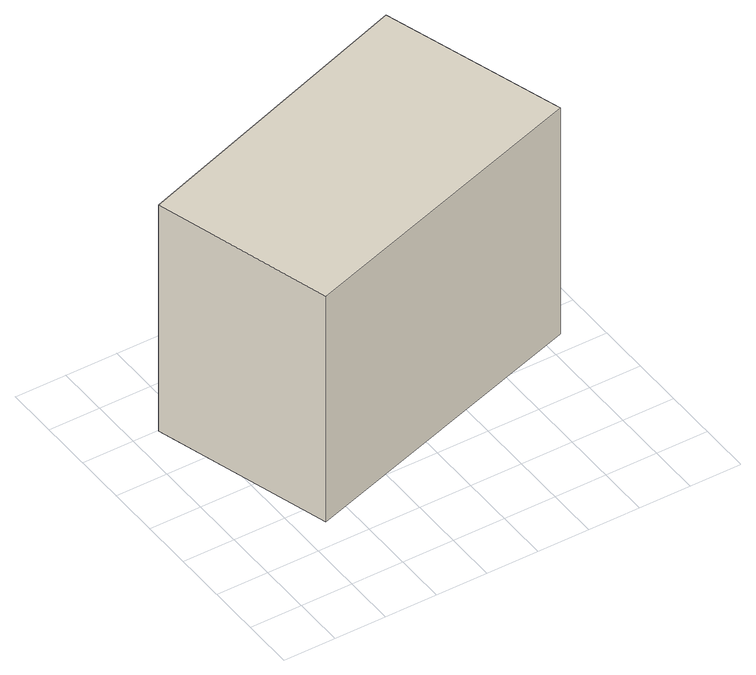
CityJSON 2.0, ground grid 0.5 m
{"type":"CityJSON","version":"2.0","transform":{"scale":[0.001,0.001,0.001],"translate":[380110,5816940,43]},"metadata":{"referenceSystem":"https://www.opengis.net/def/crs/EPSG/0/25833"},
"CityObjects":{
"building1":{"type":"Building","attributes":{"Gemeindeschluessel":"11000004","BezugspunktDach":"2200","function":"31001_3200","measuredHeight":2.44,"storeysAboveGround":1},"address":[{"country":"Germany","locality":"Berlin","thoroughfareNumber":"11","thoroughfareName":"Verbindungschaussee"}],"geometry":[{"type":"Solid","lod":"1","boundaries":[[[[0,1,2,3]],[[4,5,6,7]],[[4,7,3,2]],[[5,4,2,1]],[[6,5,1,0]],[[7,6,0,3]]]]}]}
},
"vertices":[
[754,771,2860],[3677,1699,2860],[3132,3472,2860],[244,2493,2860],[3132,3472,425],[3677,1699,425],[754,771,425],[244,2493,425]
]}
